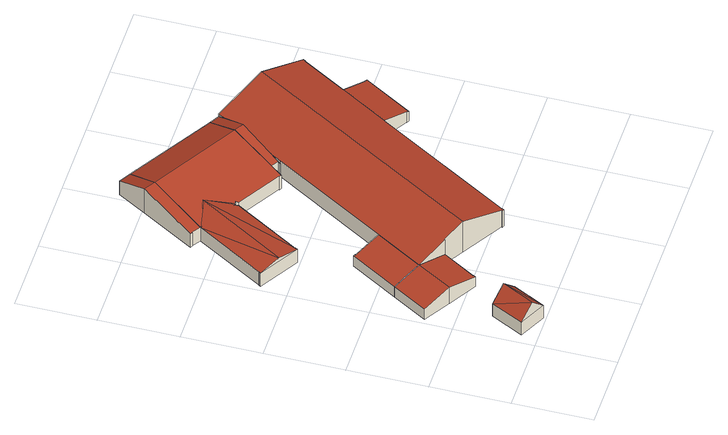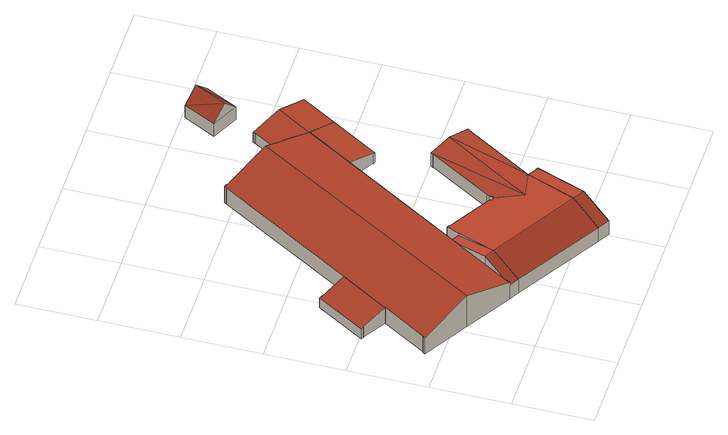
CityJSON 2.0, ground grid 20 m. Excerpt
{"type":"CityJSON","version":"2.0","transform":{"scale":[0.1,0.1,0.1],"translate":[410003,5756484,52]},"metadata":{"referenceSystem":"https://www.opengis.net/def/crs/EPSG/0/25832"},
"CityObjects":{
"building1":{"type":"Building","attributes":{"name":"Haus Kleve","Gemeindeschluessel":"05515000","Geometrietyp2DReferenz":"3000","function":"31001_1000","roofType":"3100","measuredHeight":7.77},"address":[{"country":"Germany","locality":"Münster","thoroughfareNumber":"53","thoroughfareName":"Haus-Kleve-Weg"}],"geometry":[{"type":"Solid","lod":"2","boundaries":[[[[0,1,2,3]],[[4,5,1,0]],[[6,7,5,4]],[[3,2,7,6]],[[0,8,4]],[[6,9,3]],[[9,8,0]],[[0,3,9]],[[6,4,8]],[[8,9,6]],[[1,5,7,2]]]],"semantics":{"surfaces":[{"type":"WallSurface"},{"type":"RoofSurface"},{"type":"GroundSurface"}],"values":[[0,0,0,0,0,0,1,1,1,1,2]]}}]},
"building2":{"type":"Building","attributes":{"Gemeindeschluessel":"05515000","Geometrietyp2DReferenz":"3000","function":"31001_2700"},"children":["building2-1","building2-2","building2-3","building2-4","building2-5","building2-6","building2-7","building2-8"]},
"building2-1":{"type":"BuildingPart","attributes":{"roofType":"3100","measuredHeight":7.79},"parents":["building2"],"geometry":[{"type":"Solid","lod":"2","boundaries":[[[[10,11,12,13]],[[14,15,11,10]],[[16,17,15,14]],[[18,19,17,16]],[[20,21,19,18]],[[22,23,21,20]],[[16,14,10,13,24,18]],[[22,20,18,24]],[[12,11,15,17,19,21,23,25]],[[12,25,24,13]],[[25,23,22,24]]]],"semantics":{"surfaces":[{"type":"WallSurface"},{"type":"RoofSurface"},{"type":"GroundSurface"},{"type":"ClosureSurface"}],"values":[[0,0,0,0,0,0,1,1,2,3,3]]}}]},
"building2-2":{"type":"BuildingPart","attributes":{"roofType":"2100","measuredHeight":5.14},"parents":["building2"],"geometry":[{"type":"Solid","lod":"2","boundaries":[[[[26,27,28,29]],[[30,31,27,26]],[[32,33,34,35]],[[29,28,33,32]],[[35,36,37,30,26,29,32]],[[27,31,38,34,33,28]],[[39,30,37]],[[38,31,30,39]],[[34,38,39,37,36,35]]]],"semantics":{"surfaces":[{"type":"WallSurface"},{"type":"RoofSurface"},{"type":"GroundSurface"},{"type":"ClosureSurface"}],"values":[[0,0,0,0,1,2,0,3,3]]}}]},
"building2-3":{"type":"BuildingPart","attributes":{"roofType":"3100","measuredHeight":7.79},"parents":["building2"],"geometry":[{"type":"Solid","lod":"2","boundaries":[[[[40,41,42,43]],[[44,45,46,47]],[[48,49,50,51]],[[43,42,49,48]],[[52,44,47,53,54]],[[40,43,48,51,55,54,53]],[[41,56,46,45,57,50,49,42]],[[41,40,53,56]],[[46,56,53,47]],[[52,54,58]],[[45,44,52,58,57]],[[58,54,55]],[[58,55,51,50,57]]]],"semantics":{"surfaces":[{"type":"WallSurface"},{"type":"RoofSurface"},{"type":"GroundSurface"},{"type":"ClosureSurface"}],"values":[[0,0,0,0,1,1,2,3,3,0,3,0,3]]}}]},
"building2-4":{"type":"BuildingPart","attributes":{"roofType":"2100","measuredHeight":5.14},"parents":["building2"],"geometry":[{"type":"Solid","lod":"2","boundaries":[[[[59,60,61,62]],[[63,64,60,59]],[[65,66,64,63]],[[67,68,66,65]],[[69,70,71,72]],[[73,74,70,69]],[[62,61,74,73]],[[69,72,67,65,63,59,62,73]],[[60,64,66,68,71,70,74,61]],[[71,68,67,72]]]],"semantics":{"surfaces":[{"type":"WallSurface"},{"type":"RoofSurface"},{"type":"GroundSurface"},{"type":"ClosureSurface"}],"values":[[0,0,0,0,0,0,0,1,2,3]]}}]},
"building2-5":{"type":"BuildingPart","attributes":{"roofType":"5000","measuredHeight":5.53},"parents":["building2"],"geometry":[{"type":"Solid","lod":"2","boundaries":[[[[75,76,77,78]],[[13,12,76,75]],[[79,80,81,82]],[[83,84,80,79]],[[85,86,84,83]],[[87,88,86,85]],[[89,90,88,87]],[[91,92,90,89]],[[93,94,92,91]],[[78,77,94,93]],[[95,96,82,13]],[[95,13,97]],[[75,78,93,97,13]],[[89,87,85,83,98,96,95,91]],[[91,95,97]],[[96,98,79,82]],[[98,83,79]],[[97,93,91]],[[76,12,81,80,84,86,88,90,92,94,77]],[[12,13,82,81]]]],"semantics":{"surfaces":[{"type":"WallSurface"},{"type":"RoofSurface"},{"type":"GroundSurface"},{"type":"ClosureSurface"}],"values":[[0,0,0,0,0,0,0,0,0,0,1,1,1,1,1,0,0,0,2,3]]}}]},
"building2-6":{"type":"BuildingPart","attributes":{"roofType":"3100","measuredHeight":7.79},"parents":["building2"],"geometry":[{"type":"Solid","lod":"2","boundaries":[[[[99,100,41,40,101]],[[102,103,100,99]],[[104,105,103,102]],[[106,107,105,104]],[[108,109,107,106]],[[82,81,109,108]],[[47,46,23,22]],[[13,82,108,106,104,102,99,101,53,24]],[[47,22,24,53]],[[41,100,103,105,107,109,81,12,25,23,46,56]],[[40,53,101]],[[41,56,53,40]],[[12,81,82,13]],[[25,12,13,24]],[[23,25,24,22]],[[56,46,47,53]]]],"semantics":{"surfaces":[{"type":"WallSurface"},{"type":"RoofSurface"},{"type":"GroundSurface"},{"type":"ClosureSurface"}],"values":[[0,0,0,0,0,0,0,1,1,2,0,3,3,3,3,3]]}}]},
"building2-7":{"type":"BuildingPart","attributes":{"roofType":"3100","measuredHeight":5.14},"parents":["building2"],"geometry":[{"type":"Solid","lod":"2","boundaries":[[[[110,111,38,37]],[[112,113,114,115]],[[116,117,113,112]],[[118,119,117,116]],[[120,121,119,118]],[[122,123,121,120]],[[35,34,123,122]],[[118,116,112,115,110,120]],[[37,36,35,122,120,110]],[[111,114,113,117,119,121,123,34,38]],[[114,111,110,115]],[[34,35,36,37,38]]]],"semantics":{"surfaces":[{"type":"WallSurface"},{"type":"RoofSurface"},{"type":"GroundSurface"},{"type":"ClosureSurface"}],"values":[[0,0,0,0,0,0,0,1,1,2,3,3]]}}]},
"building2-8":{"type":"BuildingPart","attributes":{"roofType":"3100","measuredHeight":9.96},"parents":["building2"],"geometry":[{"type":"Solid","lod":"2","boundaries":[[[[124,51,50,31,30]],[[125,126,45,44,127]],[[128,129,126,125]],[[130,131,129,128]],[[132,133,131,130]],[[134,135,133,132]],[[72,71,135,134]],[[136,137,68,67]],[[138,139,137,136]],[[140,141,139,138]],[[142,143,141,140]],[[144,145,143,142]],[[146,147,145,144]],[[148,149,147,146]],[[150,151,149,148]],[[152,115,114,151,150]],[[146,144,142,140,138,136,67,72,134,132,130,128,125,148]],[[127,52,58,55,124,30,39,110,152,150,148,125]],[[31,50,57,45,126,129,131,133,135,71,68,137,139,141,143,145,147,149,151,114,111,38]],[[38,39,30,31]],[[124,55,51]],[[52,127,44]],[[57,58,52,44,45]],[[50,51,55,58,57]],[[71,72,67,68]],[[115,152,110]],[[38,111,110,39]],[[111,114,115,110]]]],"semantics":{"surfaces":[{"type":"WallSurface"},{"type":"RoofSurface"},{"type":"GroundSurface"},{"type":"ClosureSurface"}],"values":[[0,0,0,0,0,0,0,0,0,0,0,0,0,0,0,0,1,1,2,3,0,0,3,3,3,0,3,3]]}}]}
},
"vertices":[
[68,124,45],[68,124,5],[27,42,5],[27,42,45],[137,90,45],[137,90,5],[96,8,45],[96,8,5],[102,107,83],[61,25,83],
[89,855,59],[89,855,16],[110,841,16],[110,841,59],[88,854,59],[88,854,16],[83,857,59],[83,857,16],[163,991,94],[163,991,16],[207,1064,59],[207,1064,16],[236,1047,59],[236,1047,16],[191,974,94],[191,974,16],
[132,473,49],[132,473,16],[133,474,16],[133,474,49],[194,435,67],[194,435,16],[128,477,48],[128,477,16],[56,357,16],[56,357,48],[82,342,55],[123,317,67],[123,317,16],[123,317,66],
[349,742,59],[349,742,16],[370,729,16],[370,729,59],[476,902,59],[476,902,16],[452,916,16],[452,916,59],[366,722,57],[366,722,16],[367,722,16],[367,722,57],[466,885,68],[409,844,94],[433,831,94],[386,753,67],[409,844,16],[433,831,16],[433,831,67],
[626,486,47],[626,486,16],[700,608,16],[700,608,47],[621,489,49],[621,489,16],[621,490,49],[621,490,16],[562,526,67],[562,526,16],[694,610,49],[694,610,16],[635,646,16],[635,646,67],[694,611,49],[694,611,16],
[7,670,59],[7,670,16],[6,670,16],[6,670,59],[203,784,59],[203,784,16],[204,784,16],[204,784,59],[205,775,59],[205,775,16],[200,768,59],[200,768,16],[105,610,59],[105,610,16],[107,610,59],[107,610,16],[103,604,59],[103,604,16],[3,665,59],[3,665,16],[189,857,71],[208,785,60],[52,635,71],[203,784,60],
[329,708,59],[329,708,16],[349,742,67],[324,711,59],[324,711,16],[324,713,59],[324,713,16],[216,778,59],[216,778,16],[214,786,61],[214,786,16],
[124,316,67],[124,316,16],[143,192,48],[143,192,16],[193,274,16],[193,274,48],[144,191,47],[144,191,16],[141,186,47],[141,186,16],[71,228,67],[71,228,16],[3,269,48],[3,269,16],
[367,722,67],[592,832,115],[592,832,16],[476,902,68],[706,764,66],[706,764,16],[703,758,66],[703,758,16],[701,759,67],[701,759,16],[634,647,67],[634,647,16],[561,526,67],[561,526,16],[355,183,68],[355,183,16],[356,183,68],[356,183,16],[352,177,68],[352,177,16],[347,180,70],[347,180,16],[348,182,70],[348,182,16],[243,245,115],[243,245,16],[193,275,95],[193,275,16],[193,274,95]
]}
